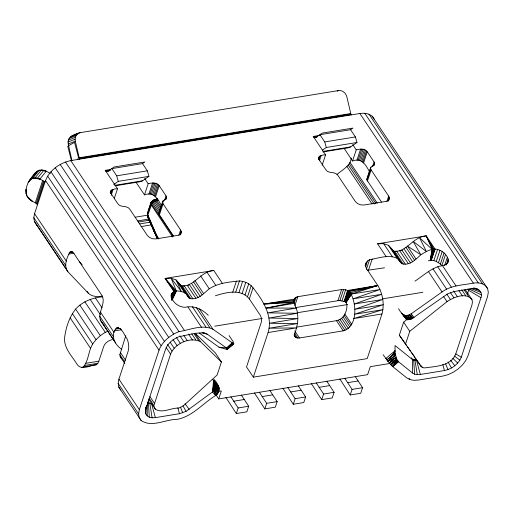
<?xml version="1.0" encoding="UTF-8"?>
<svg xmlns="http://www.w3.org/2000/svg" width="514" height="514" viewBox="0 0 514 514"><rect width="100%" height="100%" fill="white"/><g stroke="black" fill="none" stroke-linecap="round" stroke-linejoin="round"><path stroke-width="0.77" d="M37.528 204.726C35.723 202.343 32.485 201.848 30.255 199.959C24.171 195.763 25.629 187.681 28.495 181.956C31.932 177.484 34.933 170.089 41.473 169.961C44.686 170.16 47.545 171.804 50.256 173.411M473.824 288.02C478.74 288.251 483.096 292.749 480.969 297.728L461.289 357.236C458.52 364.22 451.684 369.065 444.456 370.536L420.362 374.462L417.297 374.648L414.631 374.16L412.524 373.029L412.613 359.684L411.309 357.738M406.266 318.937L407.139 319.657L404.088 315.095L407.827 319.766L406.51 319.245L401.55 313.142L406.548 319.412L407.827 319.766L410.416 319.303L407.608 315.345C403.098 316.431 400.412 312.017 398.568 308.689M155.363 417.631L152.093 417.805L149.291 417.207L147.158 415.877L147.428 402.693L148.495 403.355L151.534 403.567L155.363 417.631L179.457 413.706L186.055 411.393L213.824 391.006L215.79 387.839L215.745 385.224L214.518 381.767L212.603 392.079L215.629 395.51C222.054 391.083 218.277 383.772 213.946 379.326M215.417 295.762C225.961 292.331 241.304 288.47 249.341 298.955L260.238 315.236L261.208 317.434L261.594 320.036L261.279 322.349L246.521 366.983L253.331 377.16L367.214 358.605L381.973 313.97C384.562 304.474 382.872 293.931 377.816 285.527L348.646 290.943L347.888 293.102L347.817 295.64L346.288 297.381L345.337 301.763L339.902 300.6L337.949 300.696L295.711 307.578M219.015 387.363L215.109 382.936L215.013 383.399L219.015 387.363L213.503 380.405L215.745 385.224L215.34 387.325L215.79 387.839L212.603 392.079L214.049 381.227L218.341 385.892L213.503 380.405L212.603 392.079C215.527 390.068 215.739 386.123 215.109 382.936L212.629 379.216M147.158 415.877L145.828 413.905L146.477 405.52M145.828 413.905L145.404 411.425L146.066 407.024M145.404 411.425L145.815 407.512M346.243 301.403L344.695 301.667L347.888 293.102L349.539 291.566C356.684 301.846 358.412 326.396 343.243 330.843L299.444 337.974C297.304 338.469 294.387 337.441 294.464 334.871C296.662 327.913 298.801 320.678 297.368 313.283C297.734 308.246 289.298 298.737 297.837 296.674L341.637 289.536L345.652 289.748L349.539 291.566C349.861 294.869 347.657 297.182 346.783 300.086L345.459 299.508L343.982 301.596L347.67 290.436L377.816 285.527L366.919 269.24C364.42 266.04 365.653 261.106 369.553 259.731C378.471 258.182 388.282 254.366 397.065 258.208L401.71 263.631C409.44 266.207 415.691 259.416 420.844 254.777C426.402 251.333 433.321 246.964 439.978 250.286C444.533 252.355 451.106 258.902 446.872 263.862C444.224 265.809 440.729 265.693 437.729 266.785C429.177 269.869 422.437 276.256 414.939 281.158M157.162 238.091L147.563 216.535L147.743 215.019M157.233 237.853L157.457 238.457L147.557 215.951L151.694 204.122L156.211 199.927L157.785 199.67M71.954 160.709L68.272 144.042C66.473 136.808 74.845 134.115 80.223 132.651L338.655 90.554C342.562 90.001 346.063 93.214 346.86 96.895L351.101 114.937M79.529 159.179L75.295 141.132C74.626 138.137 75.751 134.649 78.578 133.184M202.317 332.346L207.328 334.216L227.04 348.428L228.171 348.428L228.081 347.824L227.792 348.82L226.398 349.302L218.983 347.207L199.207 332.988M428.329 260.842L430.257 260.123L432.152 249.354L426.215 235.881L377.572 243.803L386.2 256.698M124.857 363.649L120.218 356.716L119.865 354.654L125.782 335.693M215.623 386.271L218.958 390.82L215.79 387.839L218.232 392.561L215.629 395.51C203.017 403.272 192.705 416.237 177.613 419.283C165.881 419.154 152.093 427.899 141.202 420.58L118.785 387.093L118.149 383.373L118.914 379.152L128.14 351.255C129.284 347.233 128.718 342.877 127.151 339.041C124.285 335.237 122.705 328.787 117.59 327.63L116.357 328.093C110.124 335.256 114.493 344.361 121.548 349.269M141.202 420.58L139.217 417.619L138.581 413.905L139.345 409.684L159.025 350.169C162.424 341.341 170.365 335.025 178.981 331.62C189.936 329.917 202.304 324.071 212.969 329.249L233.549 343.699L233.279 341.9L229.122 335.591M153.911 405.54L170.577 354.095C175.017 343.288 190.135 336.471 200.678 341.778L221.418 362.004L217.114 375.021L184.16 405.128L180.33 407.518L178.3 408.09C170.911 407.84 162.283 413.629 155.369 409.247C153.532 405.482 151.861 401.646 149.047 398.273M102.517 296.083C97.724 296.919 92.282 296.886 88.492 293.391L67.925 271.771L34.348 221.354L33.808 217.743L34.566 213.67L45.521 180.555C49.678 170.083 59.926 162.816 70.771 160.606L359.858 113.51C365.126 112.675 371.75 113.671 374.16 119.1M67.925 271.771C63.415 265.956 66.743 257.527 70.071 251.976L71.992 251.796L73.945 253.588L101.187 294.297C107.914 303.408 95 313.919 101.971 322.657L115.592 343.011M347.67 290.436L345.492 299.514M381.973 313.97L353.504 318.609L382.936 309.659L354.474 314.266L383.219 304.718L354.744 309.28L382.795 299.476L354.307 304.005L381.696 294.304L353.182 298.801L380 289.543L351.46 294.027L346.057 302.11L350.073 295.062L351.46 294.027L377.816 285.527L349.539 291.566C349.051 296.212 344.232 300.195 346.892 304.783C347.265 311.458 343.622 319.432 336.432 320.665L296.539 327.161M408.328 263.65L399.699 250.761C409.285 247.266 415.1 236.62 426.215 235.881L432.936 249.181L430.623 260.084L430.257 260.123M253.331 377.16L268.09 332.526C273.107 315.981 262.744 300.208 253.036 287.795C249.9 283.516 244.632 281.267 239.434 280.927C229.109 282.025 218.167 282.97 209.249 288.804C203.698 293.365 197.408 300.928 189.274 298.242L179.065 283.195L176 279.918L171.181 278.267L165.135 278.415L173.97 291.618L171.58 298.955M432.936 249.181L430.43 260.09L432.152 249.354L419.578 237.802L426.382 251.507L413.063 241.304L420.844 254.777L407.351 246.007L415.974 258.895M188.246 297.15C186.171 289.324 166.902 287.943 172.184 299.084C174.587 303.87 179.514 307.089 184.873 307.295C193.971 305.348 201.642 308.85 208.266 315.313M420.362 374.462L416.533 360.404L415.004 360.494L412.613 359.684L395.009 345.504L395.093 353.169L396.609 358.945L390.511 364.497L383.103 354.686M433.739 249.091L430.963 260.129L430.623 260.084L433.739 249.091L426.215 235.881L435.056 249.091L431.362 260.245L430.963 260.129L435.056 249.091M346.128 302.193L348.062 298.589L351.46 294.027L346.179 302.29L349.212 297.066L350.664 292.71L377.816 285.527M393.66 354.384L394.97 350.844L385.738 358.624M110.722 169.447L105.216 170.34L117.52 188.728C115.033 188.689 108.679 189.615 111.03 193.547L117.841 203.724C120.629 207.984 126.984 204.957 129.779 209.217L147.306 235.418L149.542 237.5L152.709 238.772L155.954 238.901L177.85 235.335C180.478 235.213 182.374 232.199 180.594 229.996L163.066 203.795C160.207 199.824 168.881 199.85 166.022 195.873L159.212 185.695C156.686 182.207 151.816 182.753 148.18 183.736L144.492 194.89C153.403 191.324 157.792 198.661 161.48 205.761M215.013 383.399L212.603 392.079L215.058 388.578L218.232 392.561C213.965 387.466 211.749 391.154 217.094 394.161L214.691 389.946M369.54 171.869C365.846 164.769 361.458 157.425 352.553 160.998L356.241 149.844C359.871 148.861 364.747 148.315 367.272 151.803L374.083 161.981C376.935 165.951 368.268 165.932 371.121 169.903L388.655 196.104C390.434 198.301 388.533 201.321 385.911 201.437L364.008 205.009L360.77 204.88L357.603 203.608L355.367 201.527L337.833 175.325C335.044 171.066 328.69 174.092 325.902 169.832L319.091 159.655C316.74 155.723 323.094 154.798 325.58 154.836L313.277 136.448L320.351 135.298M35.28 202.831L42.662 180.517C38.826 178.082 32.915 176.154 29.433 180.189M36.179 203.377L43.561 181.063L42.662 180.517M36.944 204.019L44.32 181.705L43.561 181.063M77.704 159.571L78.449 157.316L74.536 142.346L67.745 146.201L71.234 159.899M110.214 192.429L110.709 190.938M110.272 193.225L111.255 190.251M110.851 193.463L112.084 189.743M102.537 296.809C92.462 297.677 82.491 301.487 75.603 309.113C69.075 317.389 65.67 328.195 64.494 338.578C64.295 348.653 72.056 356.138 76.952 364.137C81.218 371.044 90.509 365.139 96.542 364.696L97.853 363.295L98.842 361.181L103.764 346.301C105.145 342.812 108.563 340.39 112.18 339.651M111.172 195.391L113.138 189.441M114.32 198.398L117.52 188.728M81.867 367.414L83.403 366.835C88.793 360.513 88.254 350.978 92.726 344.001C96.471 338.424 101.733 333.798 107.927 331.119M148.874 194.176L152.562 183.023M150.082 194.112L153.776 182.952M151.367 194.279L155.055 183.119M152.632 194.665L156.327 183.511M148.09 211.98L150.249 205.446M150.73 203.994L151.45 201.816L154.258 199.599L157.245 198.982M158.82 238.689L157.046 236.035L147.428 214.37L150.788 204.206L150.904 202.503L154.258 199.599L157.419 199.085M153.802 195.256L157.49 184.096M154.785 196.001L158.473 184.847M155.524 196.856L159.212 185.695M173.398 235.913L158.916 213.978L158.839 213.021L162.854 201M158.916 213.978L162.604 202.818M162.559 203.281L163.542 200.306M159.372 214.955L163.066 203.795M164.544 200.338L166.022 195.873M165.502 199.83L166.485 196.856M166.067 199.303L166.555 197.813M178.872 235.2L180.594 229.996M179.939 234.885L181.166 231.165M180.523 234.872L181.307 232.322M170.969 295.511L171.464 294.027M170.969 297.124L172.447 292.665M171.509 299.058L173.97 291.618M145.912 408.611L165.598 349.102C167.86 343.211 173.16 339.002 178.904 336.734C187.52 335.199 196.444 332.025 205.247 333.207M232.72 292.254L236.408 281.1M235.746 292.08L239.434 280.927M238.952 292.498L242.647 281.344M242.126 293.481L245.814 282.321M245.037 294.952L248.731 283.792M247.504 296.816L251.192 285.662M249.341 298.955L253.036 287.795M389.785 363.482L370.273 366.655L367.626 374.655L218.701 398.915L221.348 390.916L219.009 391.302M318.327 159.334L319.31 156.359M318.911 159.571L320.145 155.851M319.477 160.753L321.199 155.549M241.387 395.099L248.68 406.246L246.836 411.823L236.324 413.539L238.168 407.955L230.876 396.814M322.137 165.251L325.58 154.836M293.635 301.744L294.863 298.024M294.181 303.119L296.154 297.169M294.882 305.599L297.837 296.674M269.856 390.467L277.155 401.607L275.311 407.184L264.794 408.9L266.644 403.323L259.345 392.176M337.075 174.458C342.395 169.607 350.342 166.061 351.345 158.049M356.928 160.284L360.622 149.124M358.142 160.214L361.83 149.06M359.421 160.381L363.115 149.227M360.693 160.773L364.381 149.619M361.856 161.364L365.55 150.204M362.845 162.109L366.533 150.955M363.578 162.964L367.272 151.803M381.459 202.021L366.97 180.086L366.9 179.123L370.588 167.969M366.9 179.123L370.909 167.108M366.97 180.086L370.665 168.926M368.152 176.829L368.891 174.599M298.332 385.828L305.624 396.969L303.78 402.552L293.269 404.261L295.113 398.684L287.821 387.537M367.433 181.063L371.121 169.903M372.605 166.446L374.083 161.981M373.556 165.938L374.539 162.964M374.121 165.405L374.616 163.921M337.949 300.696L341.637 289.536M339.902 300.6L343.59 289.44M341.964 300.908L345.652 289.748M365.126 265.699L366.116 262.725M386.933 201.308L388.655 196.104M365.756 266.213L367.478 261.003M326.801 381.189L334.094 392.33L332.25 397.913L321.738 399.622L323.582 394.045L316.29 382.898M387.993 200.993L389.226 197.273M388.578 200.98L389.368 198.43M366.353 269.4L369.553 259.731M367.182 270.512L368.506 270.139L372.194 258.979M355.27 376.55L362.569 387.691L360.719 393.274L350.207 394.983L352.051 389.406L344.759 378.259M465.382 289.8L472.013 299.713L472.437 302.187L471.929 305.008L455.693 354.101C451.041 365.981 436.11 366.296 425.579 367.806L423.716 367.87L421.127 366.527L399.333 335.179L403.638 322.162L406.741 319.689M405.462 344.335L409.767 331.318L447.013 301.647C453.618 297.176 466.192 291.888 472.013 299.713M431.362 260.245L433.848 260.637L437.542 249.476M445.503 254.558L441.815 265.719L440.395 264.067L436.283 261.44L439.978 250.286M438.513 262.609L442.207 251.449M440.395 264.067L444.09 252.907M444.61 265.455L447.321 257.276M446.229 265.031L448.195 259.075M447.675 263.091L448.414 260.855M467.477 294.079L468.974 288.907L481.477 294.907M157.046 236.035L156.789 237.237L157.65 238.618M350.664 292.71C348.749 295.409 347.907 300.311 345.337 301.763L348.678 293.603L345.614 301.853L349.257 294.085L350.664 292.71L349.064 296.822L345.967 302.039L349.886 294.798L348.826 293.719M171.882 298.788L174.587 291.361L165.135 278.415L213.779 270.486L222.401 283.381M215.315 384.742L212.603 392.079L215.34 387.325M348.646 290.943L344.695 301.667L346.102 299.713L349.539 291.566M158.839 213.021L159.16 212.16M171.792 298.872L174.587 291.361M171.849 299.598L175.242 291.175L165.135 278.415L176.353 291.02L171.946 300.24M171.997 298.962L175.242 291.175M171.772 300.272L176.353 291.02L171.181 278.267L181.269 291.438L176 279.918L185.156 293.173L179.065 283.195L187.694 296.083M345.832 301.956L349.636 294.483M35.832 172.351L33.416 175.929M343.982 301.596L347.888 293.102M392.709 355.013L394.97 350.844L392.516 355.18L386.746 360.038L395.093 353.169L392.786 355.123M172.582 237.025L150.788 204.206L153.378 202.272L155.536 199.477L157.907 199.091M40.799 170.43L39.237 170.198L32.845 178.03L28.495 181.956L37.316 171.014L34.888 174.124L35.98 173.141M28.495 181.956L29.478 180.748M37.471 178.152L43.863 170.314M32.845 178.03L39.854 179.078L46.247 171.239L44.204 170.693M227.985 348.653L233.549 343.699L232.084 342.999L226.449 347.959L227.728 348.833L233.806 343.468L227.451 349.115L226.449 347.959L218.983 347.207M232.084 342.999L227.04 348.428L227.451 349.115L233.157 343.403M156.744 237.295L156.828 236.658L147.557 215.951L147.563 216.535L157.014 237.796L147.563 216.535L147.544 212.667L147.563 216.535M372.175 116.145L487.664 288.714L488.3 292.434L487.542 296.655L467.856 356.17L465.755 360.61L462.446 364.966L458.167 368.943L453.207 372.271L447.9 374.719L442.612 376.119L418.518 380.039L413.918 380.321L409.915 379.589L406.754 377.893L392.792 366.649L398.562 361.785L397.9 361.136L392.792 366.649L390.511 364.497L396.609 358.945L398.562 361.785L412.524 373.029M216.143 384.69L215.751 385.102L219.221 389.047L216.079 386.785L215.745 385.224L219.221 389.047L215.989 383.932L215.751 385.102L215.321 384.62M195.892 298.255L187.263 285.366C196.849 281.871 202.664 271.225 213.779 270.486M367.221 178.268L367.908 177.574M227.349 348.762L232.964 343.545L227.085 348.376L226.449 347.959L227.13 349.308L227.985 348.556L227.13 349.308L227.034 348.743M389.22 363.083L395.941 357.191L389.22 363.083L396.063 359.408M227.914 348.665L233.806 343.468M393.897 356.536L392.593 355.283L387.935 361.56L395.439 355.27L394.232 353.728M395.439 355.27L387.935 361.56L394.874 358.091M227.085 348.376L227.529 348.588L233.549 343.699M397.354 360.365L391.732 365.717L397.849 361.175L395.182 358.052L396.609 358.945M161.287 207.328L156.841 200.678L155.536 199.477L150.679 203.319L155.665 200.987L158.415 200.421M487.664 288.714C485.255 283.291 478.63 282.289 473.362 283.13C462.767 285.129 451.086 285.18 442.079 291.933L411.174 313.823L407.608 315.345L409.459 319.586L408.412 319.502L405.777 315.448L409.048 319.053L410.416 319.303L412.626 318.282L447.912 293.68L454.196 291.528L471.518 288.707L474.795 288.534L477.596 289.131M113.774 184.481L118.259 181.371L116.697 175.82L111.866 168.605L142.526 163.606L144.864 161.987L114.204 166.979L107.182 171.65L105.216 170.34M114.892 185.843L140.052 181.744L142.513 180.819L148.919 176.379L147.357 170.828L142.526 163.606M322.471 150.146L326.313 147.479L324.752 141.928L319.92 134.713L350.58 129.714L352.925 128.095L322.265 133.087L315.243 137.758L313.277 136.448M322.953 151.951L348.106 147.852L350.567 146.927L356.979 142.487L355.412 136.936L350.58 129.714M410.416 318.931L411.457 318.879L413.982 317.414L411.174 313.823L412.626 318.282L410.153 318.976L407.004 318.725M390.511 364.497L397.155 360.52L397.849 361.175M80.223 132.651L71.562 136.088M70.142 137.084L77.158 134.18M69.037 138.484L76.059 135.58M68.336 140.193L75.352 137.283M68.073 142.082L75.089 139.178M68.272 144.042L75.295 141.132M337.248 91.132L338.655 90.554M268.09 332.526L296.559 327.887L269.053 328.215L297.529 323.544L269.336 323.267L297.805 318.558L268.912 318.031L297.368 313.283L267.813 312.853L296.244 308.079L266.111 308.098L294.156 302.386L263.933 304.076L294.072 299.167M266.111 308.098L294.516 303.305M78.976 157.798L350.548 113.562M79.117 158.312L350.689 114.069M79.304 158.775L350.876 114.538M105.845 171.091L110.561 170.327M313.906 137.199L317.048 136.685M106.52 171.541L108.878 171.156M314.574 137.649L316.932 137.264M116.697 175.82L147.357 170.828M324.752 141.928L355.412 136.936M118.259 181.371L148.919 176.379M326.313 147.479L356.979 142.487M114.995 185.303L142.513 180.819M323.055 151.405L350.567 146.927M135.221 217.197L147.826 215.148M137.707 220.898L148.777 219.099M138.343 222.022L149.413 220.217M139.744 223.898L150.017 222.228M141.003 226.584L151.277 224.907M70.071 251.976L72.39 251.597M69.287 252.811L73.149 252.181M68.696 254.083L74.106 253.203M183.414 285.99L188.901 285.097M394.283 251.642L402.128 250.363M368.506 270.139L384.523 267.807M116.357 328.093L118.676 327.714M115.309 329.204L120.719 328.324M114.519 330.9L121.477 329.77M214.775 326.178L262.249 318.449M297.06 312.775L347.689 304.526M382.5 298.859L422.849 292.286M85.703 363.321L98.842 361.181M84.714 365.441L97.853 363.295M83.403 366.835L96.542 364.696M413.205 359.665L416.327 359.157M233.664 401.228L244.176 399.513M262.14 396.59L272.651 394.874M290.609 391.951L301.12 390.242M319.078 387.312L329.59 385.603M347.548 382.673L358.065 380.964M238.168 407.955L248.68 406.246M266.644 403.323L277.155 401.607M295.113 398.684L305.624 396.969M323.582 394.045L334.094 392.33M352.051 389.406L362.569 387.691M293.835 300.247L263.933 304.076L293.924 301.5M377.572 243.803L383.617 243.662L388.436 245.313L391.507 248.59L400.136 261.478M391.507 248.59L393.088 250.742L394.694 251.295L396.705 251.243L405.334 264.138M179.624 284.261L180.645 285.347L182.252 285.9L184.269 285.855L192.891 298.743M44.692 171.008L46.247 171.239M155.536 199.477L154.875 199.368L150.904 202.503L147.319 213.483L147.428 214.37M39.854 179.078L35.074 177.793L41.473 169.961L42.835 170.327M473.265 288.065L474.795 288.534M202.047 332.571L207.328 334.216M473.188 288.335L479.729 290.461M433.848 260.637L436.283 261.44M470.933 288.508L481.053 292.434M156.841 237.494L147.891 216.985L148.52 217.268M480.969 297.728L468.723 290.314L467.83 288.984M455.847 353.947L461.289 357.236M454.415 355.99L459.882 360.198M28.354 198.115L32.472 201.392L26.901 195.988L26.034 189.396L26.002 193.727M411.457 318.879L407.608 315.345L410.416 319.303M195.108 333.162L215.289 352.842L221.418 362.004M407.994 318.969L404.088 315.095L407.711 319.721M452.731 358.207L457.678 363.102M406.548 319.412L405.193 317.8M82.182 264.838L79.413 261.587M36.141 224.277L37.226 225.415M101.971 322.657L104.143 324.932M411.329 318.712L409.446 314.793L412.588 318.23M215.205 389.137L218.232 392.561M214.068 390.736L217.094 394.161M406.086 318.314L402.642 314.311L404.775 317.267M44.32 181.705L44.911 182.412M405.591 318.307L406.272 319.181M409.446 314.793L412.26 318.378M450.56 360.23L454.826 365.756M213.503 380.405L214.775 382.063M185.072 403.766L189.197 409.407M227.888 347.991L228.177 348.389M399.333 335.179L406.702 345.62M407.621 346.924L410.39 350.837M411.309 352.141L414.997 357.365M156.886 236.748L158.241 238.74L156.828 236.658L157.798 238.727M120.218 356.716L121.317 358.361M118.785 387.093L120.771 390.049M368.975 114.147L482.479 283.767M364.773 113.247L478.277 282.867M359.858 113.51L473.362 283.13M464.136 289.8L468.556 296.411M461.778 289.864L465.755 295.813M442.425 265.597L456.046 285.951M458.944 290.699L462.478 295.987M437.729 266.785L451.35 287.14M453.521 290.918L457.46 296.803M352.726 144.588L356.241 149.844M450.405 292.517L453.907 297.747M432.987 268.816L446.608 289.17M446.839 294.169L450.341 299.405M428.458 271.578L442.079 291.933M443.511 296.417L447.013 301.647M344.2 148.52L352.553 160.998M349.944 162.295L377.308 203.197M405.989 247.382L414.612 260.277M349.276 163.722L375.76 203.3M348.235 165.129L374.276 204.045M404.088 248.949L412.71 261.844M346.886 166.42L372.046 204.013M401.909 250.119L410.538 263.007M394.694 251.295L403.317 264.183M393.088 250.742L401.71 263.631M392.06 249.65L400.689 262.545M388.436 245.313L397.065 258.208M383.617 243.662L392.246 256.55M403.638 322.162L409.767 331.318M420.87 365.467L422.187 367.433M416.308 359.325L421.127 366.527M415.665 359.106L416.533 360.404M414.13 359.196L415.004 360.494L417.297 374.648M412.8 358.952L413.667 360.25L414.631 374.16M409.028 378.259L409.915 379.589M344.849 314.015L351.66 324.193M344.149 315.493L350.959 325.67M343.044 316.945L349.854 327.122M341.617 318.275L348.428 328.446M339.966 319.38L346.777 329.558M338.199 320.196L345.003 330.374M336.432 320.665L343.243 330.843M350.207 394.983L339.812 378.94M294.76 330.977L299.444 337.974M294.4 332.976L297.805 338.064M294.278 334.582L296.405 337.762M294.059 335.192L295.338 337.1M321.738 399.622L311.336 383.572M144.665 178.48L148.18 183.736M207.142 272.414L215.771 285.302M293.269 404.261L282.867 388.211M160.554 208.305L155.665 200.987L156.211 199.927L154.483 201.533L160.265 210.175M153.378 202.272L159.61 211.582M159.102 213.13L152.427 203.152L150.788 204.206L151.694 204.122L173.051 236.042M200.621 275.909L209.249 288.804M136.146 182.419L144.492 194.89M194.915 280.612L203.544 293.5M193.553 281.987L202.175 294.882M191.651 283.555L200.274 296.449M189.473 284.724L198.102 297.612M158.209 238.965L156.873 236.973L157.014 237.796M199.348 308.895L212.969 329.249M264.794 408.9L254.398 392.85M182.252 285.9L190.88 298.788M196.232 307.385L209.853 327.739M180.645 285.347L189.274 298.242M192.371 306.755L205.992 327.11M187.97 307.044L201.591 327.399M194.986 333.271L200.678 341.778M194.163 333.875L198.539 340.422M191.786 333.92L195.725 339.805M188.484 334.087L192.429 339.979M70.771 160.606L184.275 330.219M236.324 413.539L225.929 397.489M183.871 335.507L187.404 340.795M65.477 162.006L178.981 331.62M179.9 335.783L183.883 341.733M216.028 394.919L218.701 398.915M176.36 337.415L180.343 343.358M60.17 164.454L173.674 334.068M173.057 339.632L177.034 345.575M55.21 167.776L168.714 337.396M170.198 342.279L174.182 348.229M167.558 344.528L171.978 351.133M50.931 171.753L164.435 341.373M166.15 347.49L170.577 354.095M47.629 176.109L161.126 345.729M45.521 180.555L159.025 350.169M95.437 297.966L102.1 307.918M87.168 291.412L88.492 293.391M34.566 213.67L66.351 261.163M100.403 312.049L114.024 332.404M90.149 299.366L100.365 314.632M33.808 217.743L65.593 265.237M99.645 316.123L113.266 336.477M34.348 221.354L66.126 268.848M100.179 319.734L113.8 340.088M120.289 352.308L125.596 360.237M149.915 396.583L154.335 403.194M84.842 301.808L105.274 332.34M119.865 354.654L124.729 361.92M148.739 399.333L155.369 409.247M148.16 401.061L149.895 403.657L152.093 417.805M147.627 402.064L148.495 403.355L149.291 417.207M79.882 305.136L100.307 335.668M75.603 309.113L96.034 339.645M118.914 379.152L139.345 409.684M72.294 313.469L92.726 344.001M118.149 383.373L138.581 413.905M70.193 317.909L90.625 348.441M156.905 237.41L157.798 238.74M157.072 237.744L157.419 238.278M404.897 316.926L406.047 318.879M448.035 361.92L451.523 367.973M183.055 405.964L186.055 411.393M147.891 216.985L156.911 237.134M147.557 215.951L156.699 237.025M154.123 230.497L155.055 232.707M155.678 234.172L156.924 237.115M147.865 215.276L156.783 236.549M445.625 363.88L447.983 369.605M213.824 391.006L215.629 395.51M180.44 407.114L182.746 412.858M442.843 364.619L444.456 370.536M177.844 407.788L179.457 413.706M394.315 353.831L394.771 355.797"/></g></svg>
